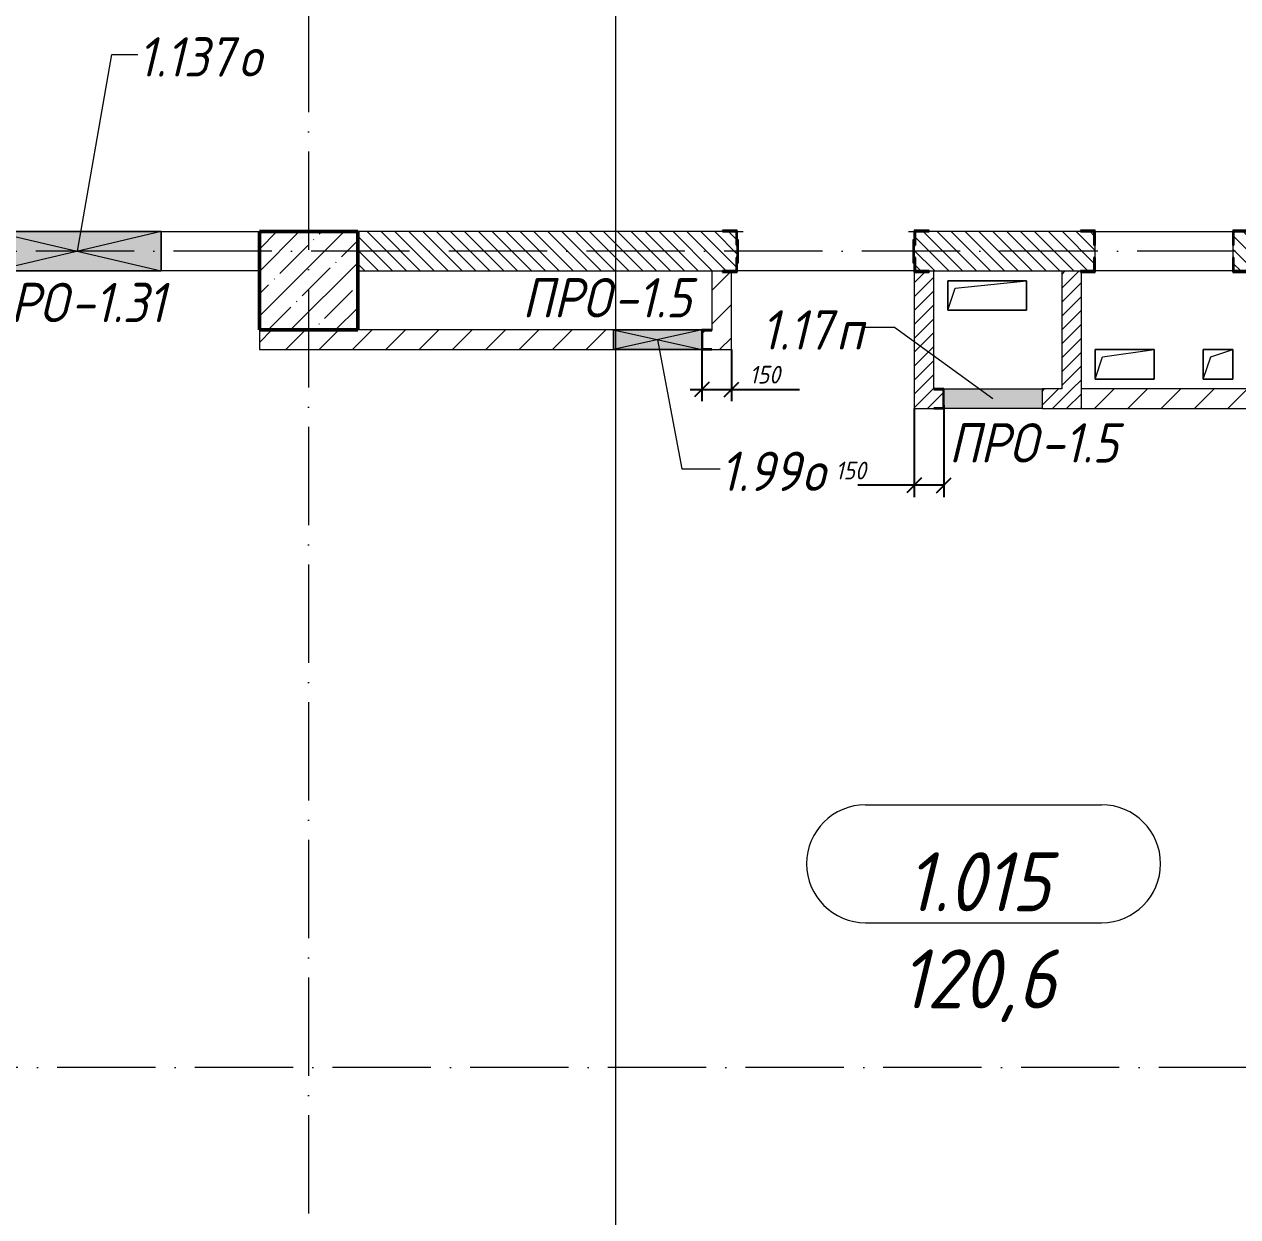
# Model space of a CAD drawing. Header units: millimetres. Extents: x -12989 to 629078, y -109036 to 555275.
# Drawn here: x 532517 to 538688, y 324063 to 330127 of the extents above; entities that cross this region are included whole.
import ezdxf

# ---------------------------------------------------------------- set-up
doc = ezdxf.new("R2010")
doc.units = ezdxf.units.MM
doc.linetypes.add('50_200_ШТРИХ_1Т_ш5_п1_п1_', pattern=[700, 500, -100, 0, -100])
for name, color, linetype, lineweight in [('A-____-____-DIMS', 7, 'Continuous', 9), ('A-DETL-GENF-OTLN', 7, 'Continuous', 9), ('A-FLOR-____-OTLN', 7, 'Continuous', 9), ('A-GENM-____-IDEN', 7, 'Continuous', 9), ('A-GENM-____-MCUT', 7, 'Continuous', 25), ('A-GENM-____-OTLN', 7, 'Continuous', 9), ('A-GENM-____-OTLN-1', 7, 'Continuous', 25), ('A-GLAZ-____-IDEN', 7, 'Continuous', 9), ('A-GLAZ-____-OTLN', 7, 'Continuous', 9), ('A-WALL-____-MCUT', 7, 'Continuous', 13), ('A-WALL-____-PATT-1', 7, 'Continuous', 9), ('A-WALL-FNSH-MCUT-1', 7, 'Continuous', 9), ('I-WALL-____-OTLN', 7, 'Continuous', 9), ('S-COLS-____-MCUT', 7, 'Continuous', 50), ('S-COLS-____-OTLN', 7, 'Continuous', 9), ('S-GRID-____-OTLN-1', 7, '50_200_ШТРИХ_1Т_ш5_п1_п1_', 9)]:
    doc.layers.add(name, color=color, linetype=linetype, lineweight=lineweight)
doc.layers.add('A-AREA-IDEN-1', color=7, linetype='Continuous', lineweight=9, true_color=0xaaaaaa)
doc.layers.add('G-____-____-SYMB-1', color=9, linetype='Continuous', lineweight=9, true_color=0x808080)
doc.styles.add('ISOCPEUR_I', font='isocpeui.ttf', dxfattribs={"width": 0.9, "height": 2.5})
doc.styles.add('ISOCPEUR_I_11', font='isocpeui.ttf', dxfattribs={"width": 0.9, "height": 200})
doc.styles.add('ISOCPEUR_I_7', font='isocpeui.ttf', dxfattribs={"width": 0.9, "height": 90})
doc.dimstyles.new('ISO-1_8_0_9К_СРЕДНИЙ_Кладочные_1', dxfattribs={"dimscale": 304.8, "dimtxt": 89.638306, "dimasz": 0.246063, "dimexe": 0.19685, "dimexo": 0, "dimgap": 0, "dimtad": 1, "dimdec": 3, "dimrnd": 0.001, "dimdsep": 46, "dimtxsty": 'ISOCPEUR_I_7', "dimblk1": 'OBLIQUE', "dimblk2": 'OBLIQUE', "dimsah": 1, "dimcen": 0.09, "dimdle": 0.19685, "dimazin": 0, "dimtfac": 1, "dimtdec": 4, "dimtix": 1, "dimtmove": 0, "dimatfit": 3, "dimfxl": 1, "dimtvp": 1, "dimtolj": 1, "dimtzin": 0, "dimarcsym": 2})
pattern_1 = [(45, (513013.31, 265891.49), (-84.85281, 84.85281), [])]
pattern_2 = [(45, (513013.31, 265891.49), (-35.35534, 35.35534), [])]

# ---------------------------------------------------------------- blocks, each defined once
blk = doc.blocks.new('BSC_Колонна _Прямоугольная - 500х500-V55-АР1_План отверстий 1 этажа в осях 1-64_Ю-ЯЯ')
at = {"layer": 'S-COLS-____-OTLN'}
h = blk.add_hatch(dxfattribs=at)
h.set_pattern_fill('FP_62', color=256, style=0, pattern_type=2)
h.set_pattern_definition([(45, (-20950, -62931.04), (-114.04925, 114.04925), []), (45, (-20835.95, -62931.04), (-114.04925, 114.04925), [201.613, -40.323, 3.353, -36.97])])
h.paths.add_polyline_path([(-250, -250), (250, -250), (250, 250), (-250, 250)], flags=0)
at = {"layer": 'S-COLS-____-MCUT'}
for p, q in [((250, 250), (-250, 250)), ((-250, 250), (-250, -250)), ((250, -250), (250, 250)), ((-250, -250), (250, -250))]:
    blk.add_line(p, q, dxfattribs=at)
blk = doc.blocks.new('Фахверк_СКБ_Уголок - 200_4010_1-27904659-АР1_План отверстий 1 этажа в осях 1-64_Ю-ЯЯ')
at = {"layer": 'A-GENM-____-MCUT'}
for p, q in [((125, 156), (50, 156)), ((50, 156), (50, 150)), ((50, 150), (119, 150)), ((119, 150), (119, 81)), ((125, 81), (125, 156)), ((119, 81), (125, 81)), ((125, 19), (119, 19)), ((119, 19), (119, -50)), ((125, -56), (125, 19)), ((119, -50), (50, -50)), ((50, -50), (50, -56)), ((50, -56), (125, -56))]:
    blk.add_line(p, q, dxfattribs=at)
blk = doc.blocks.new('154_Стойка_СКБ_Уголок - СМ-2530_200-28213945-АР1_План отверстий 1 этажа в осях 1-64_Ю-ЯЯ')
at = {"layer": 'A-GENM-____-MCUT'}
for p, q in [((125, 156), (125, 81)), ((200, 156), (125, 156)), ((131, 81), (131, 150)), ((131, 150), (200, 150)), ((200, 150), (200, 156)), ((125, 81), (131, 81)), ((131, 19), (125, 19)), ((125, 19), (125, -56)), ((131, -50), (131, 19)), ((125, -56), (200, -56)), ((200, -50), (131, -50)), ((200, -56), (200, -50))]:
    blk.add_line(p, q, dxfattribs=at)
blk = doc.blocks.new('Стойка_Влож_Полоса боковая - Полоса-28213942-АР1_План отверстий 1 этажа в осях 1-64_Ю-ЯЯ')
at = {"layer": 'A-GENM-____-OTLN'}
for p, q in [((-5, 60), (0, 60)), ((-5, -60), (-5, 60)), ((0, 31), (0, -31)), ((0, -60), (-5, -60))]:
    blk.add_line(p, q, dxfattribs=at)
blk = doc.blocks.new('154_Стойка_СКБ_Уголок - СМ-2230_200-28216496-АР1_План отверстий 1 этажа в осях 1-64_Ю-ЯЯ')
at = {"layer": 'A-GENM-____-MCUT'}
for p, q in [((125, 156), (125, 81)), ((200, 156), (125, 156)), ((131, 81), (131, 150)), ((131, 150), (200, 150)), ((200, 150), (200, 156)), ((125, 81), (131, 81)), ((131, 19), (125, 19)), ((125, 19), (125, -56)), ((131, -50), (131, 19)), ((125, -56), (200, -56)), ((200, -50), (131, -50)), ((200, -56), (200, -50))]:
    blk.add_line(p, q, dxfattribs=at)
blk = doc.blocks.new('AR_Отверстие Ниша - Лючок-32405015-АР1_План отверстий 1 этажа в осях 1-64_Ю-ЯЯ')
at = {"layer": 'A-GLAZ-____-OTLN'}
blk.add_hatch(color=256, dxfattribs=at).paths.add_polyline_path([(-250, 50), (-250, -50), (250, -50), (250, 50)], flags=0)
for p, q in [((-250, 50), (250, 50)), ((-250, -50), (-250, 50)), ((250, -50), (-250, -50))]:
    blk.add_line(p, q, dxfattribs=at)
blk = doc.blocks.new('154_Фахверк_СКБ_Швеллер - Тип_100_4010_1-28088705-АР1_План отверстий 1 этажа в осях 1-64_Ю-ЯЯ')
at = {"layer": 'A-GENM-____-MCUT'}
for p, q in [((175, 50), (125, 50)), ((125, 50), (125, -50)), ((128, 47), (175, 47)), ((128, -47), (128, 47)), ((175, 47), (175, 50)), ((125, -50), (175, -50)), ((175, -47), (128, -47)), ((175, -50), (175, -47))]:
    blk.add_line(p, q, dxfattribs=at)
blk = doc.blocks.new('AR_Отверстие прямоугольное _в плите_ - AR_Отверстие прямоугольное _в плите_-30229441-АР1_План отверстий 1 этажа в осях 1-64_Ю-ЯЯ')
at = {"layer": 'A-GENM-____-OTLN'}
for p, q in [((150, 75), (-150, 75)), ((-150, 75), (-150, -75)), ((-112.5, 37.5), (150, 75)), ((150, -75), (150, 75)), ((-150, -75), (-112.5, 37.5)), ((-150, -75), (150, -75))]:
    blk.add_line(p, q, dxfattribs=at)
blk = doc.blocks.new('AR_Отверстие прямоугольное _в плите_ - AR_Отверстие прямоугольное _в плите_-30423627-АР1_План отверстий 1 этажа в осях 1-64_Ю-ЯЯ')
at = {"layer": 'A-GENM-____-OTLN'}
for p, q in [((75, 75), (-75, 75)), ((-75, 75), (-75, -75)), ((-37.5, 37.5), (75, 75)), ((75, -75), (75, 75)), ((-75, -75), (-37.5, 37.5)), ((-75, -75), (75, -75))]:
    blk.add_line(p, q, dxfattribs=at)
blk = doc.blocks.new('AR_Отверстие прямоугольное _в плите_ - AR_Отверстие прямоугольное _в плите_-V180-АР1_План отверстий 1 этажа в осях 1-64_Ю-ЯЯ')
at = {"layer": 'A-GENM-____-OTLN'}
for p, q in [((200, 75), (-200, 75)), ((-200, 75), (-200, -75)), ((-162.5, 37.5), (200, 75)), ((200, -75), (200, 75)), ((-200, -75), (-162.5, 37.5)), ((-200, -75), (200, -75))]:
    blk.add_line(p, q, dxfattribs=at)
blk = doc.blocks.new('AR_Отверстие прямоугольное _в стене_ - AR_Отверстие прямоугольное _в стене__ОВ-36690962-АР1_План отверстий 1 этажа в осях 1-64_Ю-ЯЯ')
at = {"layer": 'A-GLAZ-____-OTLN'}
blk.add_hatch(color=256, dxfattribs=at).paths.add_polyline_path([(225, -50), (225, 50), (-225, 50), (-225, -50)], flags=0)
at = {"layer": 'A-DETL-GENF-OTLN'}
for p, q in [((-225, -50), (-225, 50)), ((-225, 50), (225, 50)), ((225, 50), (-225, -50)), ((-225, 50), (225, -50)), ((225, 50), (-225, 50)), ((-225, 50), (-225, -50)), ((225, -50), (-225, -50)), ((-225, -50), (225, -50))]:
    blk.add_line(p, q, dxfattribs=at)
blk = doc.blocks.new('AR_Отверстие прямоугольное _в стене_ - AR_Отверстие прямоугольное _в стене__ОВ-36666481-АР1_План отверстий 1 этажа в осях 1-64_Ю-ЯЯ')
at = {"layer": 'A-GLAZ-____-OTLN'}
blk.add_hatch(color=256, dxfattribs=at).paths.add_polyline_path([(425, -100), (425, 100), (-425, 100), (-425, -100)], flags=0)
at = {"layer": 'A-DETL-GENF-OTLN'}
for p, q in [((-425, -100), (-425, 100)), ((-425, 100), (425, 100)), ((425, 100), (-425, -100)), ((-425, 100), (425, -100)), ((425, 100), (-425, 100)), ((-425, 100), (-425, -100)), ((425, 100), (425, -100)), ((425, -100), (425, 100)), ((425, -100), (-425, -100)), ((-425, -100), (425, -100))]:
    blk.add_line(p, q, dxfattribs=at)
blk = doc.blocks.new('154_Фахверк_СКБ_Швеллер - Тип_100_4010_1-36655149-АР1_План отверстий 1 этажа в осях 1-64_Ю-ЯЯ')
at = {"layer": 'A-GENM-____-MCUT'}
for p, q in [((175, 50), (125, 50)), ((125, 50), (125, -50)), ((128, 47), (175, 47)), ((128, -47), (128, 47)), ((175, 47), (175, 50)), ((125, -50), (175, -50)), ((175, -47), (128, -47)), ((175, -50), (175, -47))]:
    blk.add_line(p, q, dxfattribs=at)
blk = doc.blocks.new('_Oblique')
at = {"color": 0, "linetype": 'ByBlock', "lineweight": -2}
blk.add_line((-0.5, -0.5), (0.5, 0.5), dxfattribs=at)
blk = doc.blocks.new('*D5604')
at = {"layer": 'A-____-____-DIMS', "color": 0, "lineweight": -2, "transparency": 16777216}
for p, q in [((537043.3, 328172.5), (537043.3, 327722.4)), ((537193.3, 328189.5), (537193.3, 327722.4)), ((537043.3, 327782.4), (536756.8, 327782.4)), ((537193.3, 327782.4), (536983.3, 327782.4))]:
    blk.add_line(p, q, dxfattribs=at)
at = {"layer": 'Defpoints', "color": 0, "transparency": 16777216}
for p in [(537043.3, 328172.5), (537193.3, 328189.5), (537193.3, 327782.4)]:
    blk.add_point(p, dxfattribs=at)
at = {"layer": 'A-____-____-DIMS', "color": 0, "lineweight": -2, "transparency": 16777216, "xscale": 75, "yscale": 75, "zscale": 75, "rotation": 180}
blk.add_blockref('_Oblique', (537043.3, 327782.4), dxfattribs=at)
at = {"layer": 'A-____-____-DIMS', "color": 0, "lineweight": -2, "transparency": 16777216, "xscale": 75, "yscale": 75, "zscale": 75}
blk.add_blockref('_Oblique', (537193.3, 327782.4), dxfattribs=at)
at = {"layer": 'A-____-____-DIMS', "color": 0, "transparency": 16777216, "insert": (536642.8, 327902.4), "char_height": 90, "width": 368.207, "attachment_point": 1, "line_spacing_factor": 1.149209, "style": 'ISOCPEUR_I_7'}
blk.add_mtext('\\A1;150', dxfattribs=at)
blk = doc.blocks.new('*D5630')
at = {"layer": 'A-____-____-DIMS', "color": 0, "lineweight": -2, "transparency": 16777216}
for p, q in [((535963.3, 328489.5), (535963.3, 328210.1)), ((536113.3, 328472.5), (536113.3, 328210.1)), ((535903.3, 328270.1), (536113.3, 328270.1)), ((536113.3, 328270.1), (536460.2, 328270.1))]:
    blk.add_line(p, q, dxfattribs=at)
at = {"layer": 'Defpoints', "color": 0, "transparency": 16777216}
for p in [(535963.3, 328489.5), (536113.3, 328472.5), (536113.3, 328270.1)]:
    blk.add_point(p, dxfattribs=at)
at = {"layer": 'A-____-____-DIMS', "color": 0, "lineweight": -2, "transparency": 16777216, "xscale": 75, "yscale": 75, "zscale": 75, "rotation": 180}
blk.add_blockref('_Oblique', (535963.3, 328270.1), dxfattribs=at)
at = {"layer": 'A-____-____-DIMS', "color": 0, "lineweight": -2, "transparency": 16777216, "xscale": 75, "yscale": 75, "zscale": 75}
blk.add_blockref('_Oblique', (536113.3, 328270.1), dxfattribs=at)
at = {"layer": 'A-____-____-DIMS', "color": 0, "transparency": 16777216, "insert": (536206, 328390.1), "char_height": 90, "width": 368.207, "attachment_point": 1, "line_spacing_factor": 1.149209, "style": 'ISOCPEUR_I_7'}
blk.add_mtext('\\A1;150', dxfattribs=at)
blk = doc.blocks.new('AAR_СКБ_Марка_помещения_1_5 ммп - Номер _ Площадь-27962135-АИ_План этажа_Стены_1')
at = {"layer": 'A-AREA-IDEN-1'}
for p, q in [((-2.987, 3), (3.013, 3)), ((-2.987, 0), (3.013, 0))]:
    blk.add_line(p, q, dxfattribs=at)
for centre, start, end in [((-2.987, 1.5), 90, 270), ((3.013, 1.5), 270, 90)]:
    blk.add_arc(centre, 1.5, start, end, dxfattribs=at)

msp = doc.modelspace()

# ---------------------------------------------------------------- hatches: boundary and pattern name
at = {"layer": 'A-WALL-____-PATT-1'}
h = msp.add_hatch(dxfattribs=at)
h.set_pattern_fill('FP_6', color=256, style=0, pattern_type=2)
h.set_pattern_definition([(135, (513013.31, 265891.49), (-35.35534, -35.35534), [])])
h.paths.add_polyline_path([(539688.3109, 328872.5335), (539713.3109, 328872.5335), (539713.3109, 329072.5335), (539619.3109, 329072.5335), (539619.3109, 329003.5335), (539613.3109, 329003.5335), (539613.3109, 328941.5335), (539619.3109, 328941.5335), (539619.3109, 328872.5335)], flags=0)
h.paths.add_polyline_path([(537888.3109, 328872.5335), (537957.3109, 328872.5335), (537957.3109, 328941.5335), (537963.3109, 328941.5335), (537963.3109, 329003.5335), (537957.3109, 329003.5335), (537957.3109, 329072.5335), (537049.3109, 329072.5335), (537049.3109, 329003.5335), (537043.3109, 329003.5335), (537043.3109, 328941.5335), (537049.3109, 328941.5335), (537049.3109, 328872.5335), (537793.3109, 328872.5335)], flags=0)
h.paths.add_polyline_path([(538763.3109, 328872.5335), (538907.3109, 328872.5335), (538907.3109, 328941.5335), (538913.3109, 328941.5335), (538913.3109, 329003.5335), (538907.3109, 329003.5335), (538907.3109, 329072.5335), (538669.3109, 329072.5335), (538669.3109, 329003.5335), (538663.3109, 329003.5335), (538663.3109, 328941.5335), (538669.3109, 328941.5335), (538669.3109, 328872.5335), (538738.3109, 328872.5335)], flags=0)
h.paths.add_polyline_path([(534213.3109, 328872.5335), (536137.3109, 328873.1553), (536137.3109, 328941.5335), (536143.3109, 328941.5335), (536143.3109, 329003.5335), (536137.3109, 329003.5335), (536137.3109, 329072.5335), (534213.3109, 329072.5335)], flags=0)
h = msp.add_hatch(dxfattribs=at)
h.set_pattern_fill('FP_4', color=256, style=0, pattern_type=2)
h.set_pattern_definition(pattern_1)
h.paths.add_polyline_path([(536113.3109, 328472.5335), (536113.3109, 328866.5335), (536068.3109, 328866.5335), (536068.3109, 328872.5335), (536013.3109, 328872.5335), (536013.3109, 328472.5335)], flags=0)
h = msp.add_hatch(dxfattribs=at)
h.set_pattern_fill('FP_5', color=256, style=0, pattern_type=2)
h.set_pattern_definition(pattern_2)
h.paths.add_polyline_path([(537143.3109, 328172.5335), (537143.3109, 328872.5335), (537118.3109, 328872.5335), (537118.3109, 328866.5335), (537043.3109, 328866.5335), (537043.3109, 328172.5335)], flags=0)
h = msp.add_hatch(dxfattribs=at)
h.set_pattern_fill('FP_5', color=256, style=0, pattern_type=2)
h.set_pattern_definition(pattern_2)
h.paths.add_polyline_path([(537893.3109, 328272.5335), (537893.3109, 328866.5335), (537888.3109, 328866.5335), (537888.3109, 328872.5335), (537793.3109, 328872.5335), (537793.3109, 328272.5335), (537888.3109, 328272.5335)], flags=0)
h = msp.add_hatch(dxfattribs=at)
h.set_pattern_fill('FP_4', color=256, style=0, pattern_type=2)
h.set_pattern_definition(pattern_1)
h.paths.add_polyline_path([(534207.9102, 328472.5335), (535513.3109, 328472.5335), (535513.3109, 328572.5335), (533713.3109, 328572.5335), (533713.3109, 328472.5335)], flags=0)
h.paths.add_polyline_path([(535966.3109, 328475.5335), (536013.3109, 328475.5335), (536013.3109, 328569.5335), (535966.3109, 328569.5335)], flags=0)
h = msp.add_hatch(dxfattribs=at)
h.set_pattern_fill('FP_5', color=256, style=0, pattern_type=2)
h.set_pattern_definition(pattern_2)
h.paths.add_polyline_path([(537693.3109, 328172.5335), (537893.3109, 328172.5335), (537893.3109, 328272.5335), (537693.3109, 328272.5335), (537693.3109, 328257.1489)], flags=0)
h.paths.add_polyline_path([(537162.8109, 328175.5335), (537190.3109, 328175.5335), (537190.3109, 328269.5335), (537143.3109, 328269.5335), (537143.3109, 328175.5335)], flags=0)
h = msp.add_hatch(dxfattribs=at)
h.set_pattern_fill('FP_4', color=256, style=0, pattern_type=2)
h.set_pattern_definition(pattern_1)
h.paths.add_polyline_path([(543213.3109, 328172.5335), (543213.3109, 328272.5335), (542713.3109, 328272.5335), (542713.3109, 328172.5335), (543045.4135, 328172.5335)], flags=0)
h.paths.add_polyline_path([(542213.3109, 328172.5335), (542213.3109, 328272.5335), (537893.3109, 328272.5335), (537893.3109, 328172.5335), (541277.9128, 328172.5335)], flags=0)

# ---------------------------------------------------------------- linework, layer by layer
at = {"layer": 'A-FLOR-____-OTLN'}
for p, q in [((537213.3109, 328822.5335), (537613.3109, 328822.5335)), ((537213.3109, 328672.5335), (537213.3109, 328822.5335)), ((537613.3109, 328822.5335), (537613.3109, 328672.5335)), ((537613.3109, 328672.5335), (537213.3109, 328672.5335)), ((537963.3109, 328472.5335), (538263.3109, 328472.5335)), ((537963.3109, 328322.5335), (537963.3109, 328472.5335)), ((538263.3109, 328472.5335), (538263.3109, 328322.5335)), ((538513.3109, 328472.5335), (538663.3109, 328472.5335)), ((538513.3109, 328322.5335), (538513.3109, 328472.5335)), ((538663.3109, 328472.5335), (538663.3109, 328322.5335)), ((538263.3109, 328322.5335), (537963.3109, 328322.5335)), ((538663.3109, 328322.5335), (538513.3109, 328322.5335))]:
    msp.add_line(p, q, dxfattribs=at)
at = {"layer": 'A-GLAZ-____-IDEN'}
for p, q in [((532788.3109, 328972.5335), (532962.8108, 329973.2132)), ((532962.8108, 329973.2132), (533094.85, 329973.2132)), ((536943.3969, 328584.9036), (536788.7351, 328584.9036)), ((537443.3109, 328222.5335), (536943.3969, 328584.9036)), ((535738.3109, 328522.5335), (535860.6903, 327866.1354)), ((535860.6903, 327866.1354), (536056.0265, 327866.1354))]:
    msp.add_line(p, q, dxfattribs=at)
at = {"layer": 'A-WALL-____-MCUT'}
for p, q in [((536068.3109, 329072.5335), (534213.3109, 329072.5335)), ((537888.3109, 329072.5335), (537118.3109, 329072.5335)), ((537963.3109, 328941.5335), (537963.3109, 329003.5335)), ((538663.3109, 329003.5335), (538663.3109, 328941.5335)), ((534213.3109, 328872.5335), (536068.3109, 328872.5335)), ((537118.3109, 328872.5335), (537888.3109, 328872.5335))]:
    msp.add_line(p, q, dxfattribs=at)
at = {"layer": 'A-WALL-FNSH-MCUT-1'}
for p, q in [((536013.3109, 328872.5335), (536013.3109, 328572.5335)), ((536113.3109, 328472.5335), (536113.3109, 328866.5335)), ((537043.3109, 328866.5335), (537043.3109, 328172.5335)), ((537143.3109, 328272.5335), (537143.3109, 328872.5335)), ((537793.3109, 328872.5335), (537793.3109, 328272.5335)), ((537893.3109, 328172.5335), (537893.3109, 328866.5335)), ((533713.3109, 328572.5335), (533713.3109, 328472.5335)), ((535513.3109, 328572.5335), (534213.3109, 328572.5335)), ((533713.3109, 328472.5335), (535513.3109, 328472.5335)), ((536013.3109, 328472.5335), (536113.3109, 328472.5335)), ((537793.3109, 328272.5335), (537693.3109, 328272.5335)), ((538763.3109, 328272.5335), (537893.3109, 328272.5335)), ((537043.3109, 328172.5335), (537143.3109, 328172.5335)), ((537693.3109, 328172.5335), (542213.3109, 328172.5335))]:
    msp.add_line(p, q, dxfattribs=at)
at = {"layer": 'G-____-____-SYMB-1'}
msp.add_line((535523.3109, 353088.1436), (535523.3109, 320813.0168), dxfattribs=at)
at = {"layer": 'I-WALL-____-OTLN'}
for p, q in [((533213.3109, 329072.5335), (533713.3109, 329072.5335)), ((536143.3109, 329072.5335), (536173.3109, 329072.5335)), ((537013.3109, 329072.5335), (537043.3109, 329072.5335)), ((537963.3109, 329072.5335), (538663.3109, 329072.5335)), ((533713.3109, 328872.5335), (533213.3109, 328872.5335)), ((537043.3109, 328872.5335), (536143.3109, 328872.5335)), ((538663.3109, 328872.5335), (537963.3109, 328872.5335))]:
    msp.add_line(p, q, dxfattribs=at)
at = {"layer": 'S-GRID-____-OTLN-1'}
for p, q in [((533963.3109, 356784.3429), (533963.3109, 318783.0794)), ((617087.7175, 328972.5335), (508344.5407, 328972.5335)), ((588493.3514, 324822.5335), (508344.5407, 324822.5335))]:
    msp.add_line(p, q, dxfattribs=at)

# ---------------------------------------------------------------- block references
at = {"layer": 'A-AREA-IDEN-1', "xscale": 199.9999999999999, "yscale": 199.9999999999999, "zscale": 199.9999999999999}
msp.add_blockref('AAR_СКБ_Марка_помещения_1_5 ммп - Номер _ Площадь-27962135-АИ_План этажа_Стены_1', (537393.4549, 325558.1158), dxfattribs=at)
at = {"layer": 'A-GENM-____-OTLN', "rotation": 180}
msp.add_blockref('Стойка_Влож_Полоса боковая - Полоса-28213942-АР1_План отверстий 1 этажа в осях 1-64_Ю-ЯЯ', (536143.3109, 328972.5335), dxfattribs=at)
at = {"layer": 'A-GENM-____-OTLN'}
for name, p in [('Стойка_Влож_Полоса боковая - Полоса-28213942-АР1_План отверстий 1 этажа в осях 1-64_Ю-ЯЯ', (537043.3109, 328972.5335)), ('AR_Отверстие прямоугольное _в плите_ - AR_Отверстие прямоугольное _в плите_-V180-АР1_План отверстий 1 этажа в осях 1-64_Ю-ЯЯ', (537413.3109, 328747.5335)), ('AR_Отверстие прямоугольное _в плите_ - AR_Отверстие прямоугольное _в плите_-30229441-АР1_План отверстий 1 этажа в осях 1-64_Ю-ЯЯ', (538113.3109, 328397.5335)), ('AR_Отверстие прямоугольное _в плите_ - AR_Отверстие прямоугольное _в плите_-30423627-АР1_План отверстий 1 этажа в осях 1-64_Ю-ЯЯ', (538588.3109, 328397.5335))]:
    msp.add_blockref(name, p, dxfattribs=at)
at = {"layer": 'A-GENM-____-OTLN-1', "rotation": 180}
for name, p in [('154_Стойка_СКБ_Уголок - СМ-2530_200-28213945-АР1_План отверстий 1 этажа в осях 1-64_Ю-ЯЯ', (536268.3109, 329022.5335)), ('154_Стойка_СКБ_Уголок - СМ-2230_200-28216496-АР1_План отверстий 1 этажа в осях 1-64_Ю-ЯЯ', (538088.3109, 329022.5335)), ('Фахверк_СКБ_Уголок - 200_4010_1-27904659-АР1_План отверстий 1 этажа в осях 1-64_Ю-ЯЯ', (538788.3109, 329022.5335)), ('154_Фахверк_СКБ_Швеллер - Тип_100_4010_1-28088705-АР1_План отверстий 1 этажа в осях 1-64_Ю-ЯЯ', (537318.3109, 328222.5335))]:
    msp.add_blockref(name, p, dxfattribs=at)
at = {"layer": 'A-GENM-____-OTLN-1'}
for name, p in [('154_Стойка_СКБ_Уголок - СМ-2530_200-28213945-АР1_План отверстий 1 этажа в осях 1-64_Ю-ЯЯ', (536918.3109, 328922.5335)), ('154_Фахверк_СКБ_Швеллер - Тип_100_4010_1-36655149-АР1_План отверстий 1 этажа в осях 1-64_Ю-ЯЯ', (535838.3109, 328522.5335))]:
    msp.add_blockref(name, p, dxfattribs=at)
at = {"layer": 'A-GLAZ-____-OTLN'}
for name, p in [('AR_Отверстие прямоугольное _в стене_ - AR_Отверстие прямоугольное _в стене__ОВ-36666481-АР1_План отверстий 1 этажа в осях 1-64_Ю-ЯЯ', (532788.3109, 328972.5335)), ('AR_Отверстие прямоугольное _в стене_ - AR_Отверстие прямоугольное _в стене__ОВ-36690962-АР1_План отверстий 1 этажа в осях 1-64_Ю-ЯЯ', (535738.3109, 328522.5335))]:
    msp.add_blockref(name, p, dxfattribs=at)
at = {"layer": 'A-GLAZ-____-OTLN', "rotation": 180}
msp.add_blockref('AR_Отверстие Ниша - Лючок-32405015-АР1_План отверстий 1 этажа в осях 1-64_Ю-ЯЯ', (537443.3109, 328222.5335), dxfattribs=at)
at = {"layer": 'S-COLS-____-OTLN'}
msp.add_blockref('BSC_Колонна _Прямоугольная - 500х500-V55-АР1_План отверстий 1 этажа в осях 1-64_Ю-ЯЯ', (533963.3109, 328822.5335), dxfattribs=at)

# ---------------------------------------------------------------- texts
at = {"layer": 'A-AREA-IDEN-1', "char_height": 300, "attachment_point": 8, "line_spacing_factor": 1.139951, "style": 'ISOCPEUR_I'}
for s, insert, width in [('\\pxqc,t8.46667,16.93333,25.4,33.86667,42.33333,50.8,59.26667,67.73333,76.2,84.66667,93.13333,101.6,110.06667,118.53333,127,135.46667,143.93333,152.4,160.86667,169.33333,177.8,186.26667,194.73333,203.2,211.66667,220.13333,228.6,237.06667,245.53333,254,262.46667,270.93333;{1.015}', (537368.0259, 325616.4457), 846), ('\\pxqc,t8.46667,16.93333,25.4,33.86667,42.33333,50.8,59.26667,67.73333,76.2,84.66667,93.13333,101.6,110.06667,118.53333,127,135.46667,143.93333,152.4,160.86667,169.33333,177.8,186.26667,194.73333,203.2,211.66667,220.13333,228.6,237.06667,245.53333,254,262.46667,270.93333;{120,6}', (537368.0259, 325052.4977), 914)]:
    msp.add_mtext(s, dxfattribs=dict(at, insert=insert, width=width))
at = {"layer": 'A-GENM-____-IDEN', "char_height": 200, "attachment_point": 1, "style": 'ISOCPEUR_I_11'}
for s, insert, width in [('ПРО', (532287.7542, 328812.0197), 562.784625), ('-1.31', (532752.098, 328812.0197), 620.506125), ('ПРО', (535049.6198, 328836.133), 562.784625), ('-1.5', (535513.9636, 328836.133), 505.063125), ('ПРО', (537219.1676, 328098.1497), 562.784625), ('-1.5', (537683.5113, 328098.1497), 505.063125)]:
    msp.add_mtext(s, dxfattribs=dict(at, insert=insert, width=width))
at = {"layer": 'A-GLAZ-____-IDEN', "char_height": 200, "attachment_point": 1, "style": 'ISOCPEUR_I_11'}
for s, insert, width in [('1.137', (533094.85, 330060.8278), 620.506125), ('\\fISOCPEUR|b0|i1|c204|p34|;\\W.9;о', (533606.8188, 330060.8278), 158.734125), ('1.17', (536264.3765, 328672.5182), 461.772), ('\\fISOCPEUR|b0|i1|c204|p34|;\\W.9;п', (536645.3765, 328672.5182), 158.734125), ('1.99', (536056.0265, 327953.75), 505.063125), ('\\fISOCPEUR|b0|i1|c204|p34|;\\W.9;о', (536472.7452, 327953.75), 158.734125)]:
    msp.add_mtext(s, dxfattribs=dict(at, insert=insert, width=width))

# ---------------------------------------------------------------- dimensions: what is measured, and where the dimension line sits
at = {"layer": 'A-____-____-DIMS'}
for base, p1, p2, picture, middle in [((536113.3109, 328270.0561), (535963.3109, 328489.4838), (536113.3109, 328472.5335), '*D5630', (536390.0991, 328270.0561)), ((537193.3109, 327782.4202), (537043.3109, 328172.5335), (537193.3109, 328189.4838), '*D5604', (536826.946, 327782.4202))]:
    dim = msp.add_linear_dim(base=base, p1=p1, p2=p2, dimstyle='ISO-1_8_0_9К_СРЕДНИЙ_Кладочные_1', override={"dimpost": '<>', "dimfxl": 150.954669}, dxfattribs=at)
    dim.commit()
    dim.dimension.update_dxf_attribs({"geometry": picture, "text_midpoint": middle, "dimtype": 160})

doc.saveas('drawing.dxf')
